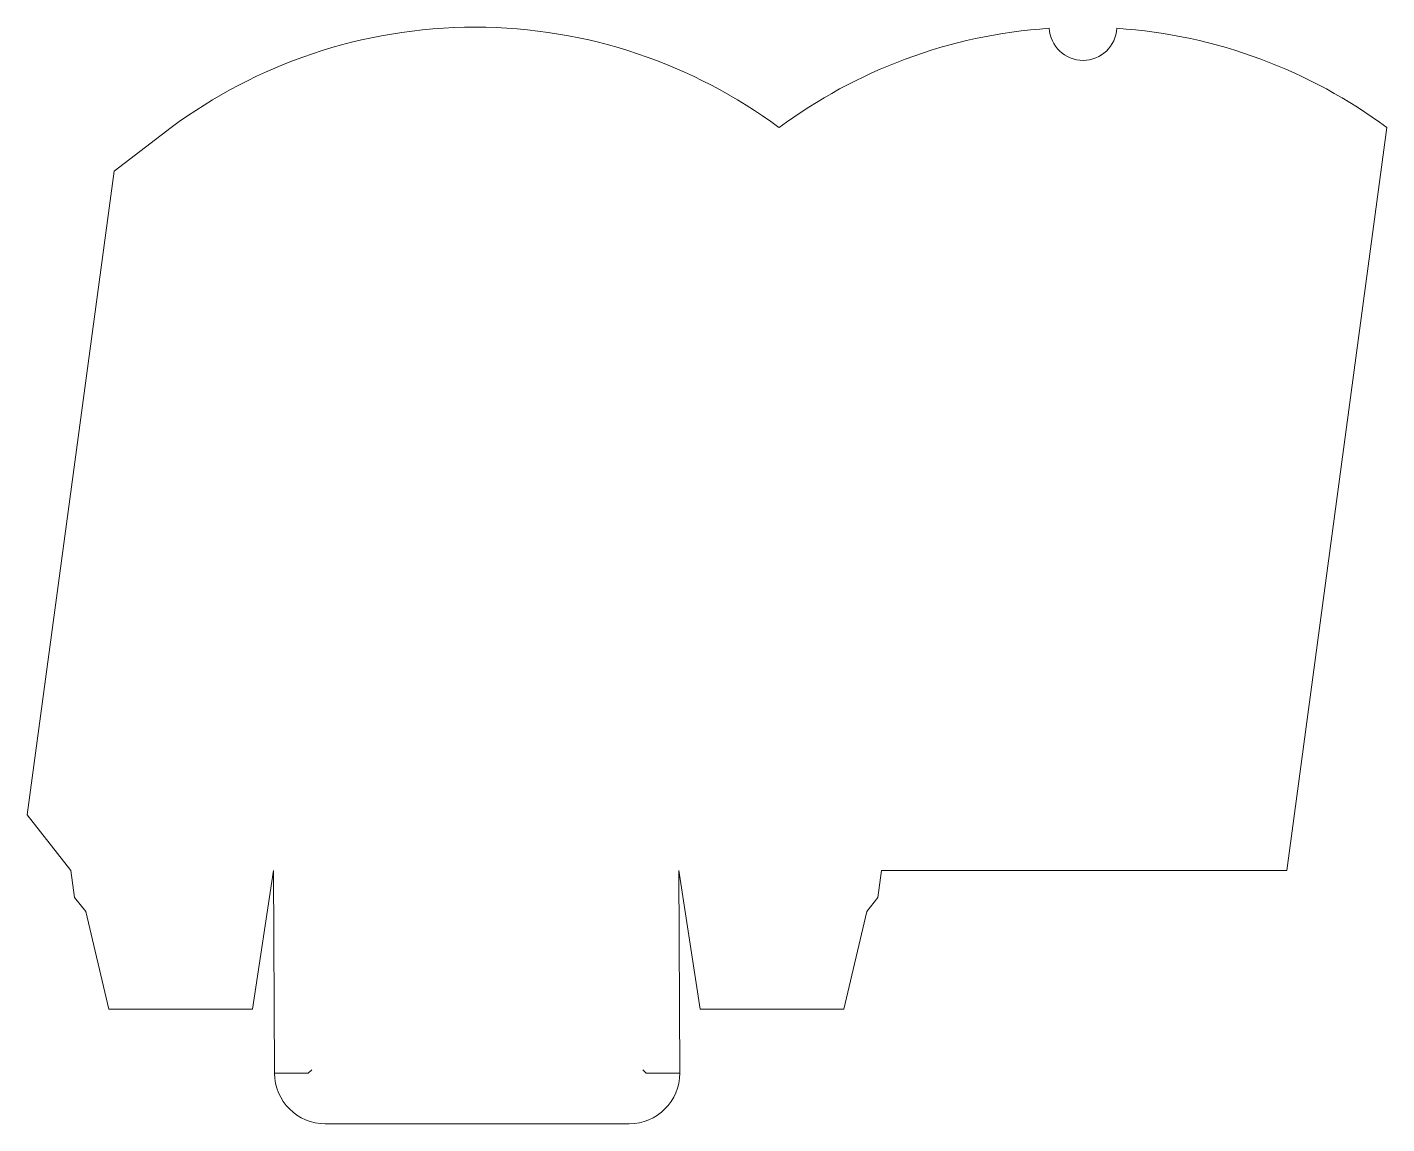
# Model space of a CAD drawing. Header units: centimetres. Extents: x -10.9 to 10.9, y -8.8 to 8.8.
import ezdxf

# ---------------------------------------------------------------- set-up
doc = ezdxf.new("R2010")
doc.units = ezdxf.units.CM
doc.header["$MEASUREMENT"] = 0
doc.layers.add('Camada 1', color=7, linetype='Continuous')

msp = doc.modelspace()

# ---------------------------------------------------------------- linework, layer by layer
at = {"layer": 'Camada 1', "lineweight": 13}
for points, knots in [([(1.14926, 7.16624), (-0.21157, 8.17332), (-1.89282, 8.77012), (-3.70921, 8.77012), (-3.70921, 8.77012), (-5.5256, 8.77012), (-7.20681, 8.17332), (-8.56764, 7.16624)], [0, 0, 0, 0, 0.33333333, 0.33333333, 0.33333333, 0.33333333, 1, 1, 1, 1]), ([(6.55446, 8.75236), (6.54062, 8.46698), (6.30356, 8.23854), (6.01487, 8.23854), (6.01487, 8.23854), (5.72616, 8.23854), (5.48912, 8.46698), (5.47531, 8.75236)], [0, 0, 0, 0, 0.33333333, 0.33333333, 0.33333333, 0.33333333, 1, 1, 1, 1]), ([(-10.17187, -4.71686), (-10.17187, -4.71686), (-10.87238, -3.82865), (-10.87238, -3.82865), (-10.87238, -3.82865), (-10.87238, -3.82865), (-9.48326, 6.46874), (-9.48326, 6.46874), (-9.48326, 6.46874), (-9.48326, 6.46874), (-8.56931, 7.16463), (-8.56931, 7.16463)], [0, 0, 0, 0, 0.25, 0.25, 0.25, 0.25, 0.5, 0.5, 0.5, 0.5, 1, 1, 1, 1]), ([(-10.17181, -4.71842), (-10.17181, -4.71842), (-10.11323, -5.15176), (-10.11323, -5.15176), (-10.11323, -5.15176), (-10.11323, -5.15176), (-9.93644, -5.37649), (-9.93644, -5.37649), (-9.93644, -5.37649), (-9.93644, -5.37649), (-9.56459, -6.9347), (-9.56459, -6.9347), (-9.56459, -6.9347), (-9.56459, -6.9347), (-7.2674, -6.9347), (-7.2674, -6.9347), (-7.2674, -6.9347), (-7.2674, -6.9347), (-6.93046, -4.71842), (-6.93046, -4.71842)], [0, 0, 0, 0, 0.16666667, 0.16666667, 0.16666667, 0.16666667, 0.33333333, 0.33333333, 0.33333333, 0.33333333, 0.5, 0.5, 0.5, 0.5, 0.66666667, 0.66666667, 0.66666667, 0.66666667, 1, 1, 1, 1]), ([(-0.44777, -4.71842), (-0.44777, -4.71842), (-0.11082, -6.9347), (-0.11082, -6.9347), (-0.11082, -6.9347), (-0.11082, -6.9347), (2.1864, -6.9347), (2.1864, -6.9347), (2.1864, -6.9347), (2.1864, -6.9347), (2.55822, -5.37649), (2.55822, -5.37649), (2.55822, -5.37649), (2.55822, -5.37649), (2.73501, -5.15176), (2.73501, -5.15176), (2.73501, -5.15176), (2.73501, -5.15176), (2.79359, -4.71842), (2.79359, -4.71842)], [0, 0, 0, 0, 0.16666667, 0.16666667, 0.16666667, 0.16666667, 0.33333333, 0.33333333, 0.33333333, 0.33333333, 0.5, 0.5, 0.5, 0.5, 0.66666667, 0.66666667, 0.66666667, 0.66666667, 1, 1, 1, 1])]:
    msp.add_open_spline(points, degree=3, knots=knots, dxfattribs=at)
for points in [[(5.47533, 8.75236), (3.86616, 8.64679), (2.38145, 8.0728), (1.15643, 7.16624)], [(10.87333, 7.16624), (9.64831, 8.07281), (8.16363, 8.6468), (6.55448, 8.75236)], [(10.87275, 7.16727), (10.87275, 7.16727), (9.2763, -4.71842), (9.2763, -4.71842)], [(-6.93046, -4.71842), (-6.93046, -4.71842), (-6.91625, -7.95978), (-6.91625, -7.95978)], [(-0.43353, -7.95978), (-0.43353, -7.95978), (-0.44777, -4.71842), (-0.44777, -4.71842)], [(9.2763, -4.71842), (9.2763, -4.71842), (2.79359, -4.71842), (2.79359, -4.71842)], [(-6.10591, -8.77012), (-6.55224, -8.77012), (-6.91625, -8.40611), (-6.91625, -7.95978)], [(-6.91625, -7.95978), (-6.91625, -7.95978), (-6.37602, -7.95978), (-6.37602, -7.95978)], [(-6.37666, -7.9593), (-6.37666, -7.9593), (-6.32157, -7.90498), (-6.32157, -7.90498)], [(-1.2439, -8.77012), (-0.79757, -8.77012), (-0.43356, -8.40611), (-0.43356, -7.95978)], [(-0.97315, -7.9593), (-0.97315, -7.9593), (-1.02826, -7.90498), (-1.02826, -7.90498)], [(-0.43353, -7.95978), (-0.43353, -7.95978), (-0.97376, -7.95978), (-0.97376, -7.95978)], [(-6.10591, -8.77012), (-4.48523, -8.77012), (-2.86455, -8.77012), (-1.2439, -8.77012)]]:
    msp.add_open_spline(points, degree=3, dxfattribs=at)

doc.saveas('drawing.dxf')
